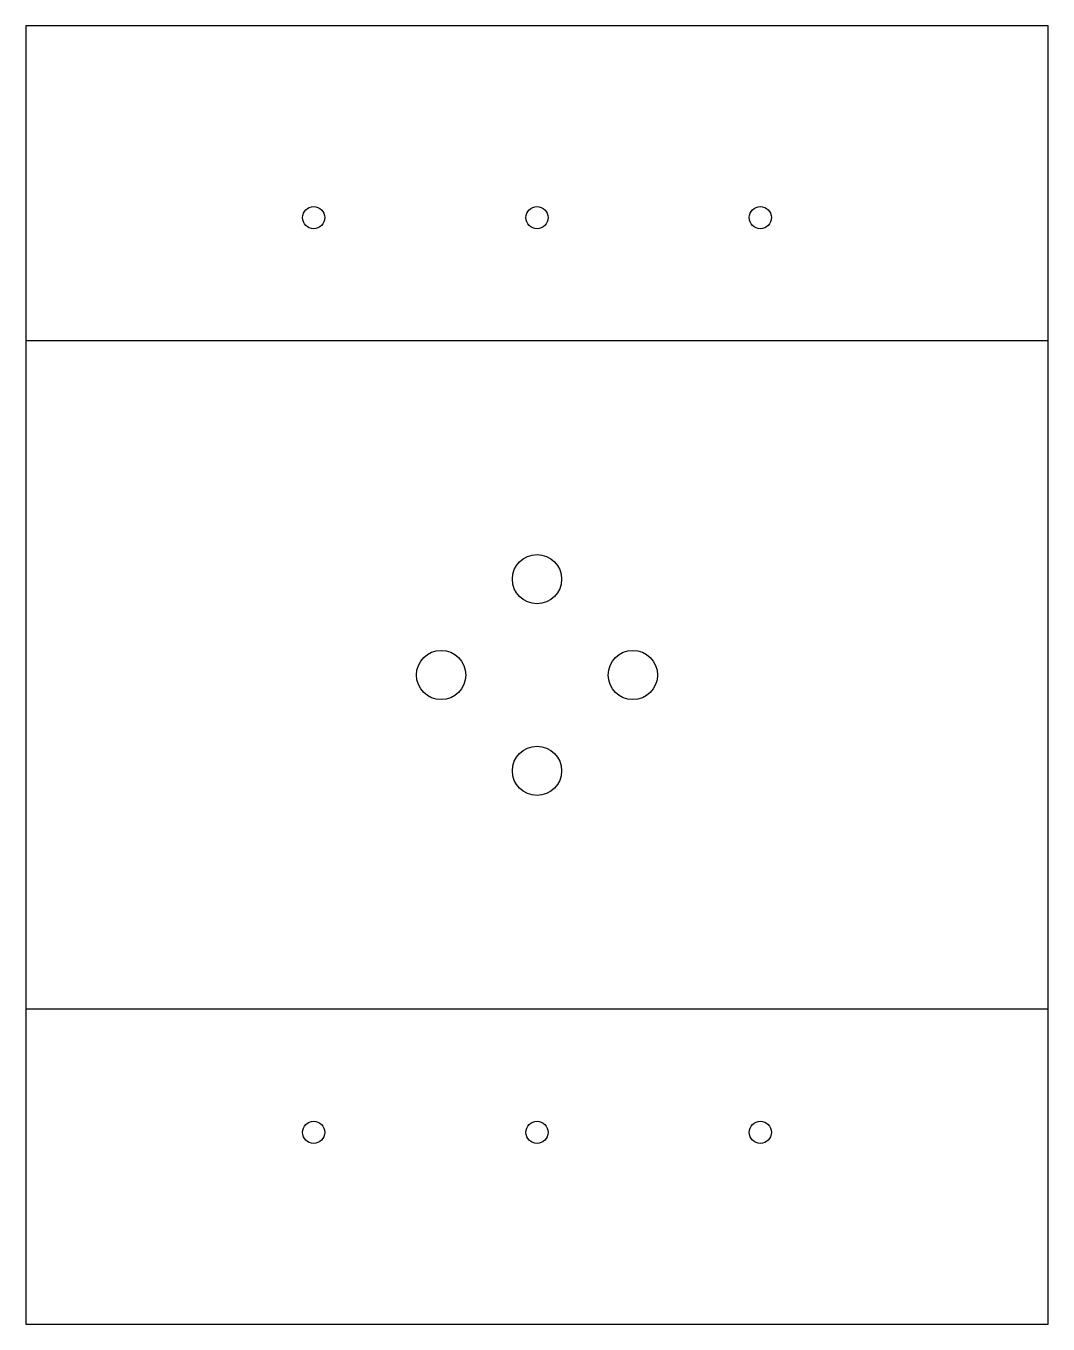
# Model space of a CAD drawing. Header units: millimetres. Extents: x 0 to 135, y -172 to 0.
import ezdxf

# ---------------------------------------------------------------- set-up
doc = ezdxf.new("R2010")
doc.units = ezdxf.units.MM

msp = doc.modelspace()

# ---------------------------------------------------------------- linework, layer by layer
at = {"color": 7, "linetype": 'Continuous', "lineweight": 25}
for p, q in [((135.38, 0), (0, 0)), ((0, 0), (0, -172.035)), ((135.38, -172.035), (135.38, 0)), ((0, -172.035), (135.38, -172.035))]:
    msp.add_line(p, q, dxfattribs=at)
at = {"color": 7, "linetype": 'Continuous'}
for p, q in [((135.38, -41.74), (0, -41.74)), ((135.38, -130.295), (0, -130.295))]:
    msp.add_line(p, q, dxfattribs=at)
at = {"color": 7, "linetype": 'Continuous', "lineweight": 25}
for centre, radius in [((38.1, -25.4), 1.4732), ((67.69, -25.4), 1.4732), ((97.28, -25.4), 1.4732), ((67.69, -73.3175), 3.2639), ((54.99, -86.0175), 3.2639), ((80.39, -86.0175), 3.2639), ((67.69, -98.7175), 3.2639), ((38.1, -146.635), 1.4732), ((67.69, -146.635), 1.4732), ((97.28, -146.635), 1.4732)]:
    msp.add_circle(centre, radius, dxfattribs=at)

doc.saveas('drawing.dxf')
